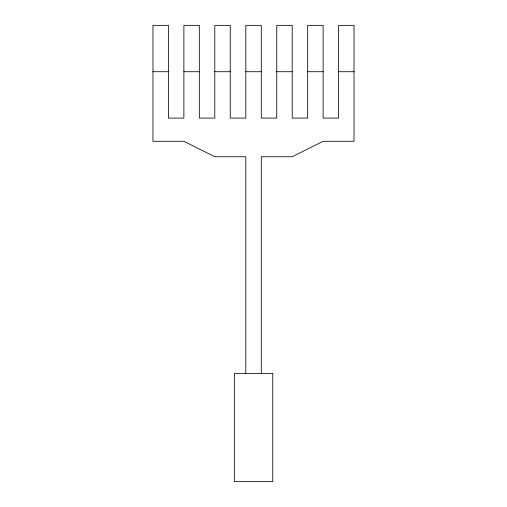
<?xml version="1.0" encoding="UTF-8"?>
<svg xmlns="http://www.w3.org/2000/svg" width="507" height="507" viewBox="0 0 507 507"><rect width="100%" height="100%" fill="white"/><g stroke="black" fill="none" stroke-linecap="round" stroke-linejoin="round"><path stroke-width="0.76" d="M152.962 71.721L168.419 71.721M183.876 71.721L199.333 71.721M214.791 71.721L230.248 71.721M245.813 71.721L261.295 71.721M276.752 71.721L292.209 71.721M307.667 71.721L323.124 71.721M338.581 71.721L354.038 71.721M261.295 373.45L261.295 156.752L292.209 156.752L323.124 141.295L354.038 141.295L354.038 25.35L338.581 25.35L338.581 118.093L323.124 118.093L323.124 25.35L307.667 25.35L307.667 118.093L292.209 118.093L292.209 25.35L276.752 25.35L276.752 118.093L261.295 118.093L261.295 25.35L245.813 25.35L245.813 118.093L230.248 118.093L230.248 25.35L214.791 25.35L214.791 118.093L199.333 118.093L199.333 25.35L183.876 25.35L183.876 118.093L168.419 118.093L168.419 25.35L152.962 25.35L152.962 141.295L183.876 141.295L214.841 156.752L245.813 156.752L245.813 373.45M272.76 373.45L234.354 373.45L234.354 481.65L272.76 481.65L272.76 373.45"/></g></svg>
